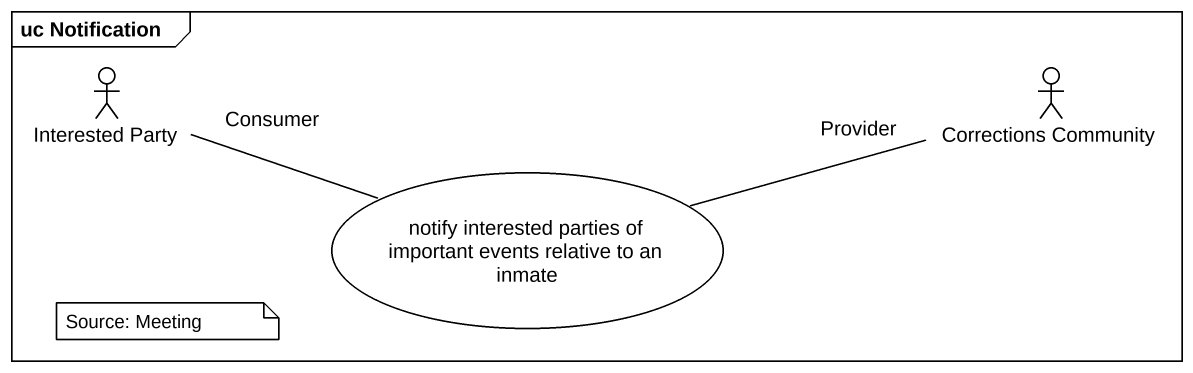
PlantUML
@startuml
mainframe uc Notification
actor "Interested Party" as Interested_Party
actor "Corrections Community" as Corrections_Community
usecase "notify interested parties of important events relative to an inmate" as notify_interested_parties
notify_interested_parties -left- Interested_Party : Consumer
notify_interested_parties -right- Corrections_Community : Provider
note as N1
  Source: Meeting
end note
@enduml
